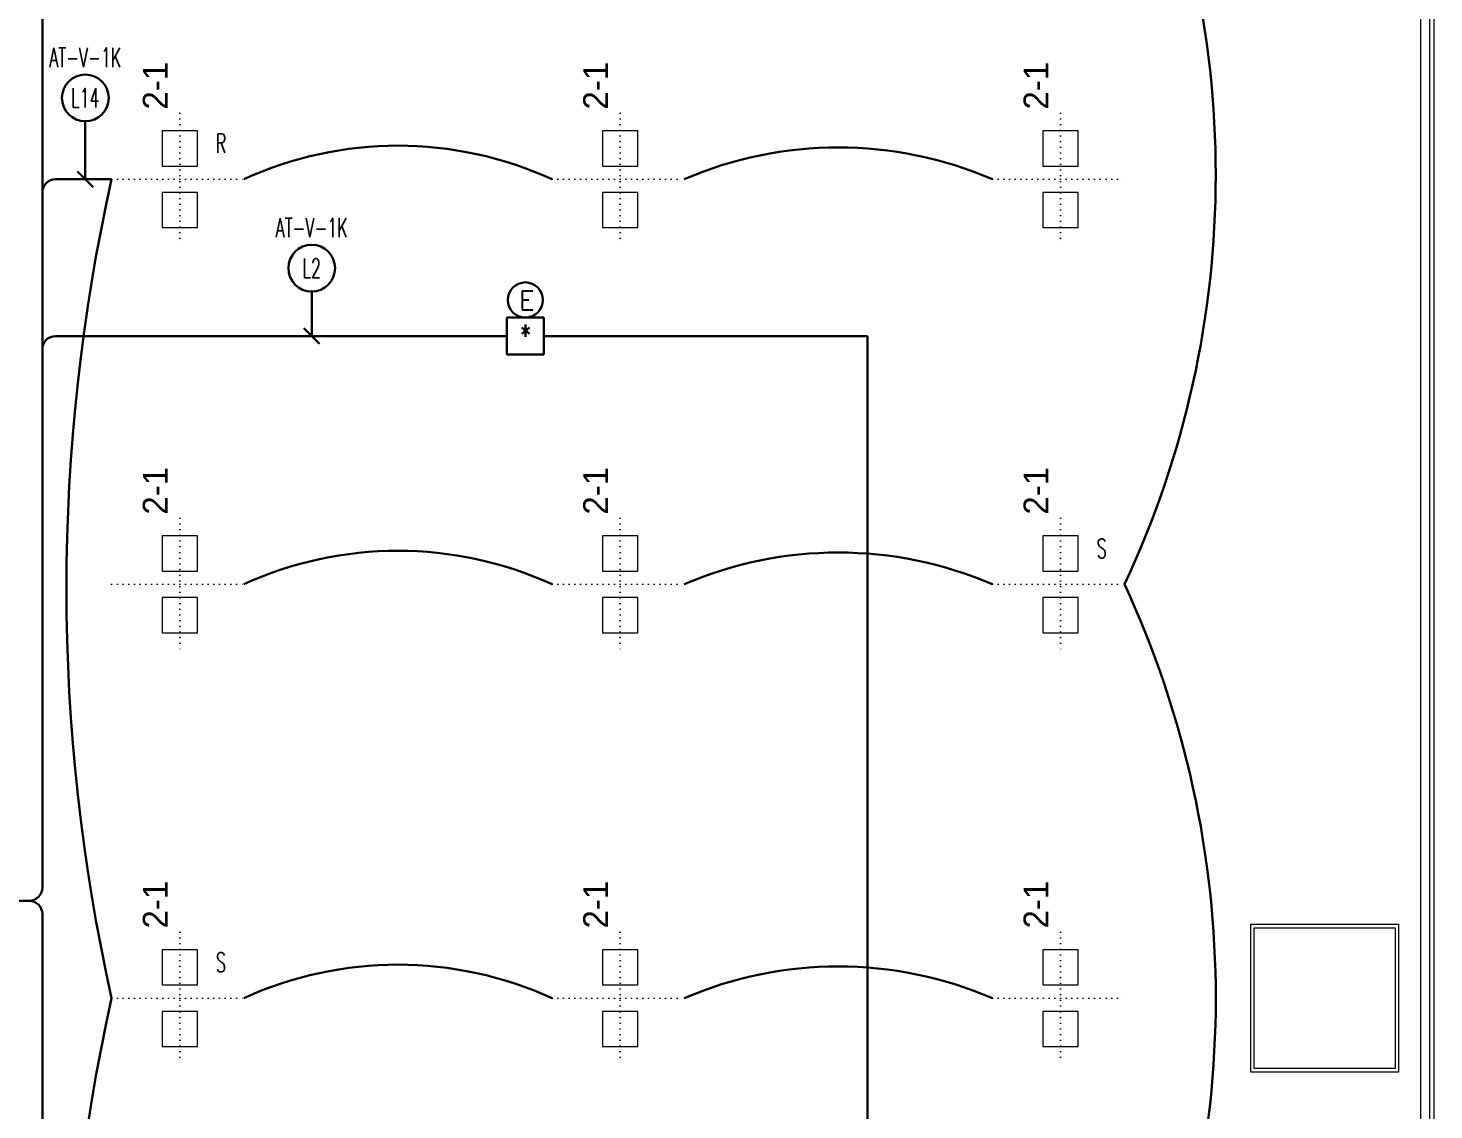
# Model space of a CAD drawing. Extents: x -2012 to 34975, y -1043 to 8321.
# Drawn here: x 25500 to 26298, y 3089 to 3703 of the extents above; entities that cross this region are included whole.
import ezdxf
from ezdxf.enums import TextEntityAlignment as Align

# ---------------------------------------------------------------- set-up
doc = ezdxf.new("R2010")
doc.units = 0
doc.header["$LTSCALE"] = 25
doc.linetypes.add('DOT2', pattern=[0.125, 0, -0.125])
doc.layers.get('0').update_dxf_attribs({"color": 9, "lineweight": 9})
for name, color, linetype, lineweight in [('01', 9, 'Continuous', 9), ('06C', 9, 'Continuous', 9), ('06D', 9, 'Continuous', 9), ('14', 9, 'Continuous', 9), ('31', 9, 'Continuous', 9), ('E-1x26W PL DOWNLIGHT KARE ARMATÜR (GÖMME) (KİTLİ)', 7, 'Continuous', 30), ('E-ACİL AYDINLATMA KİTİ', 7, 'Continuous', 30), ('E-KABLO', 7, 'Continuous', 30), ('E-LİNYE', 7, 'Continuous', 30)]:
    doc.layers.add(name, color=color, linetype=linetype, lineweight=lineweight)
doc.styles.add('E-YAZI', font='txttw.shx')
doc.styles.add('TX-TEXT', font='')
doc.styles.get('TX-TEXT').set_extended_font_data('TrSah Futura Lt BT')

# ---------------------------------------------------------------- blocks, each defined once
blk = doc.blocks.new('p-kolon-80x80-vw')
at = {"layer": '01'}
blk.add_lwpolyline([(-39.99999999999273, -40), (-39.99999999999273, 40), (39.99999999999273, 40), (39.99999999999273, -40)], close=True, dxfattribs=at)
blk = doc.blocks.new('p-vw-aydınlatma2')
at = {"linetype": 'DOT2'}
for points in [[(0, 37.5), (0, -37.5)], [(-38.64477379632081, 0), (36.3552262036792, 0)]]:
    blk.add_lwpolyline(points, dxfattribs=at)
at = {"linetype": 'ByBlock'}
for points in [[(-10, 7.5), (10, 7.5), (10, 27.5), (-10, 27.5), (-10, 7.5)], [(-10, -27.5), (10, -27.5), (10, -7.5), (-10, -7.5), (-10, -27.5)]]:
    blk.add_lwpolyline(points, dxfattribs=at)
at = {"insert": (-20.93887370329685, 39.58179793450108), "char_height": 14, "width": 14.59600000000136, "attachment_point": 1, "rotation": 90, "style": 'TX-TEXT'}
blk.add_mtext('2-1', dxfattribs=at)
blk = doc.blocks.new('100_ACİL AYDINLATMA KİTİ')
at = {"layer": 'E-ACİL AYDINLATMA KİTİ', "color": 3}
blk.add_circle((0, 0), 1.251081793660853, dxfattribs=at)
at = {"layer": 'E-ACİL AYDINLATMA KİTİ', "color": 3, "style": 'E-YAZI'}
blk.add_text('E', height=1.339637509850275, dxfattribs=at).set_placement((-0.4476256780908443, -0.6935415558400564))
blk = doc.blocks.new('1x26W PL DOWNLIGHT KARE ARMATÜR (GÖMME) (KİTLİ)')
at = {"layer": 'E-1x26W PL DOWNLIGHT KARE ARMATÜR (GÖMME) (KİTLİ)', "color": 4}
for p, q in [((-10.5, 21), (10.5, 21)), ((-10.5, 0), (-10.5, 21)), ((10.5, 21), (10.5, 0)), ((10.5, 0), (-10.5, 0))]:
    blk.add_line(p, q, dxfattribs=at)
at = {"layer": 'E-1x26W PL DOWNLIGHT KARE ARMATÜR (GÖMME) (KİTLİ)', "color": 7, "style": 'E-YAZI', "width": 0.8}
blk.add_text('*', height=12.5, dxfattribs=at).set_placement((-3.265848128423044, 4.631410545215658))

msp = doc.modelspace()

# ---------------------------------------------------------------- linework, layer by layer
at = {"layer": '06C'}
msp.add_lwpolyline([(26277.83833274701, 3964.259896918746), (26277.83833274701, 3914.500000002739), (26297.83833276053, 3914.500000002739), (26297.83833031181, 290.4424883152201), (26277.83833280996, 290.4424883287411), (26277.83173080948, 241.4999837377711)], dxfattribs=at)
at = {"layer": '06D'}
msp.add_lwpolyline([(26290.33833287251, 3912.00000000274), (26295.33833287251, 3912.00000000274), (26295.3383328724, 1650.499999905425), (26290.3383328724, 1650.499999905425)], close=True, dxfattribs=at)
at = {"layer": '14'}
msp.add_lwpolyline([(26193.83833291363, 3194.500004289701), (26277.83833291361, 3194.500004289701), (26277.83833291361, 3110.500004289701), (26193.83833291363, 3110.500004289701)], close=True, dxfattribs=at)
at = {"layer": 'E-KABLO', "color": 6}
for p, q in [((25507.83833709438, 3845.000000001531), (25507.83833709438, 3589.810674479722)), ((25547.1935593659, 3617.500000002096), (25515.33833709438, 3617.500000002096)), ((25507.83833709438, 3610.000000002096), (25507.83833709438, 3513.216427999178)), ((25507.83833709438, 3520.945615598212), (25507.83833709438, 3215.331064444832)), ((25380.01352521847, 3207.831064444832), (25500.33833709438, 3207.831064444832)), ((25507.83833709438, 3200.331064444832), (25507.83833709438, 2462.500000001054))]:
    msp.add_line(p, q, dxfattribs=at)
at = {"layer": 'E-KABLO', "color": 5}
for p, q in [((25771.54011051247, 3528.445615598212), (25515.33833709438, 3528.445615598212)), ((25792.54011051247, 3528.445615598212), (25976.30434670082, 3528.445615598212)), ((25976.30434670082, 3528.445615598212), (25976.30434670082, 2798.187509993988))]:
    msp.add_line(p, q, dxfattribs=at)
at = {"layer": 'E-KABLO', "color": 6}
for centre, radius, start, end in [((25626.3581209597, 3620.000000001934), 547.6395091477066, 334.8778576548599, 25.12214234514007), ((25709.69355727518, 3426.184000690529), 210.3760013843336, 65.42260890232245, 114.5773910976775), ((25959.6935593659, 3414.378339242308), 221.1665866938663, 66.69476721880152, 113.3052327811985), ((25515.33833709438, 3610.000000002096), 7.5, 90, 180), ((26587.48328338649, 3385.000000002558), 1065.954483035074, 167.4016945030594, 192.5983054969152), ((25709.69355727518, 3196.184000690204), 210.3760013843336, 65.42260890232245, 114.5773910976775), ((25959.6935593659, 3184.378339241984), 221.1665866938663, 66.69476721880152, 113.3052327811985), ((25615.13796023485, 3152.500000001951), 558.8652615882083, 335.1341625933544, 24.86583740664555), ((25500.33833709438, 3215.331064444832), 7.5, 270, 0), ((25500.33833709438, 3200.331064444832), 7.5, 0, 90), ((25709.69355727518, 2961.184000690203), 210.3760013843336, 65.42260890232245, 114.5773910976775), ((25959.6935593659, 2949.378339241982), 221.1665866938663, 66.69476721880152, 113.3052327811985), ((26587.48328339092, 2920.000000003036), 1065.954483039504, 167.4016945031102, 192.5983054968898)]:
    msp.add_arc(centre, radius, start, end, dxfattribs=at)
at = {"layer": 'E-KABLO', "color": 5}
msp.add_arc((25515.33833709438, 3520.945615598212), 7.5, 90, 180, dxfattribs=at)
at = {"layer": 'E-LİNYE', "color": 7, "linetype": 'Continuous'}
for p, q in [((25532.23249952478, 3650.399433655346), (25532.23249952478, 3617.500000003261)), ((25536.65191690719, 3613.080582620844), (25527.81308214235, 3621.919417385676)), ((25660.77094783186, 3553.74075070057), (25660.77094783186, 3528.445615599377)), ((25665.19036521428, 3524.026198216962), (25656.35153044944, 3532.865032981794))]:
    msp.add_line(p, q, dxfattribs=at)
for centre in [(25532.23249952478, 3663.662745112269), (25660.77094783186, 3567.004062157492)]:
    msp.add_circle(centre, 13.26331145692165, dxfattribs=at)

# ---------------------------------------------------------------- block references
msp.add_blockref('p-kolon-80x80-vw', (26235.83833316025, 3152.500000003231))
at = {"layer": '31', "linetype": 'ByBlock'}
for p in [(25585.83833316221, 3617.500000004425), (25835.83833316221, 3617.500000004425), (26085.8383331622, 3617.500000004425), (25585.83833316221, 3387.5000000041), (25835.83833316221, 3387.5000000041), (26085.8383331622, 3387.5000000041), (25585.83833316221, 3152.5000000041), (25835.83833316221, 3152.5000000041), (26085.8383331622, 3152.5000000041)]:
    msp.add_blockref('p-vw-aydınlatma2', p, dxfattribs=at)
at = {"layer": 'E-1x26W PL DOWNLIGHT KARE ARMATÜR (GÖMME) (KİTLİ)', "color": 6}
msp.add_blockref('1x26W PL DOWNLIGHT KARE ARMATÜR (GÖMME) (KİTLİ)', (25782.04011051247, 3517.945615599379), dxfattribs=at)
at = {"layer": 'E-ACİL AYDINLATMA KİTİ', "xscale": 8, "yscale": 8, "zscale": 8}
msp.add_blockref('100_ACİL AYDINLATMA KİTİ', (25782.04011051247, 3548.954269948666), dxfattribs=at)

# ---------------------------------------------------------------- texts
at = {"layer": 'E-LİNYE', "color": 3, "linetype": 'Continuous', "style": 'E-YAZI', "width": 0.6}
for s, p in [('AT-V-1K', (25532.23249952478, 3686.675745389169)), ('L14', (25532.23249952478, 3663.66274511045)), ('R', (25609.258187399, 3637.888710047807)), ('AT-V-1K', (25660.77094783186, 3590.017062434392)), ('L2', (25660.77094783186, 3567.004062155673)), ('S', (26109.25819158045, 3407.88871004775)), ('S', (25609.258187399, 3172.888710048335))]:
    msp.add_text(s, height=10.9375, dxfattribs=at).set_placement(p, align=Align.MIDDLE_CENTER)

doc.saveas('drawing.dxf')
